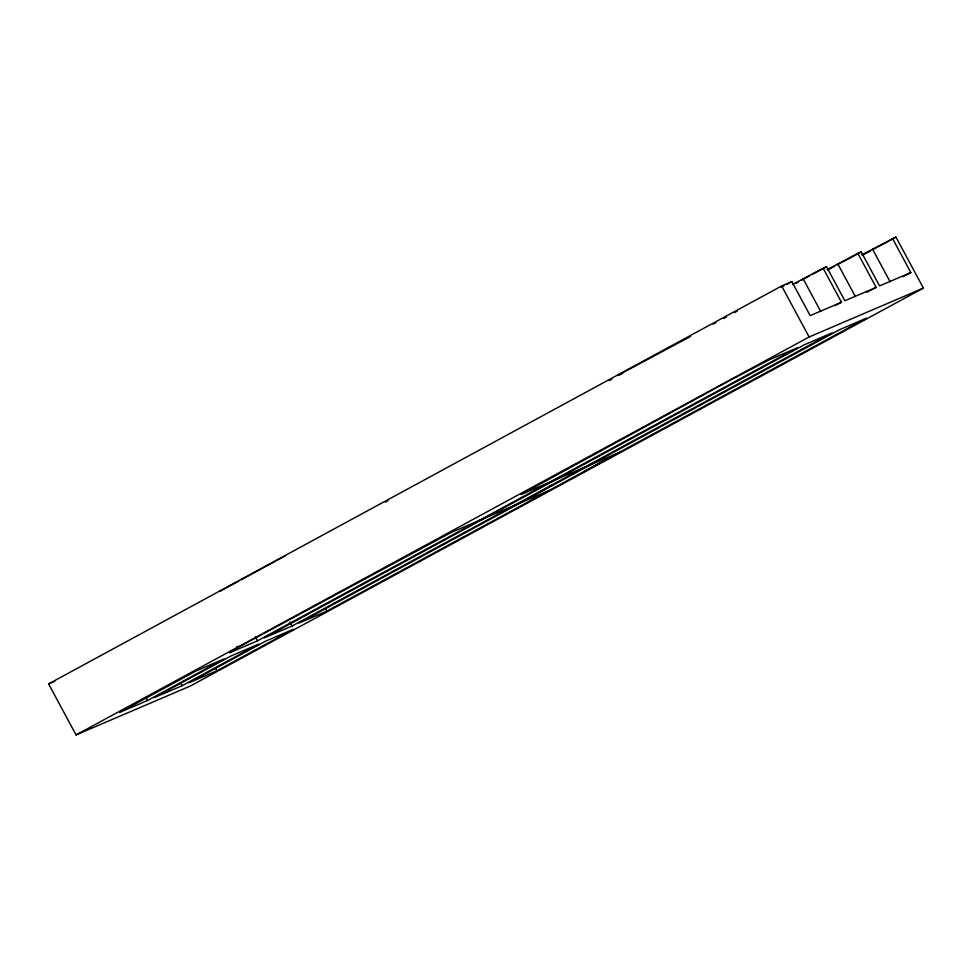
<?xml version="1.0" encoding="UTF-8"?>
<svg xmlns="http://www.w3.org/2000/svg" width="972" height="972" viewBox="0 0 972 972"><rect width="100%" height="100%" fill="white"/><g stroke="black" fill="none" stroke-linecap="round" stroke-linejoin="round"><path stroke-width="1.46" d="M583.394 471.87L619.674 452.32L521.101 494.505L729.219 380.757L769.338 359.762L797.234 347.818L257.434 640.84L229.55 652.771L236.208 649.162L237.047 646.259M517.724 503.994L552.266 485.186L548.694 486.717M861.812 254.822L895.941 237.083L923.4 288.089L190.342 686.013L76.059 734.917L48.6 683.911L781.658 285.987L791.864 281.625L810.174 315.621L841.46 302.231L823.15 268.236L792.423 284.517M219.939 591.304L238.602 581.171M241.263 579.725L285.246 555.85M385.325 502.147L387.986 500.702M609.237 380.599L611.898 379.153M619.893 374.815L622.566 373.37M713.193 324.174L715.866 322.728M723.861 318.379L726.521 316.933M734.516 312.595L737.189 311.149M781.172 287.275L783.833 285.829M786.53 284.517L791.864 281.625M795.874 283.277L798.534 281.831M801.207 280.386L809.202 276.036M811.863 274.59L826.552 266.778L844.862 300.773L876.149 287.384L857.839 253.388L827.123 269.669M827.901 269.876L834.559 266.255M837.232 264.809L854.582 255.551M855.919 254.822L861.241 251.93L879.551 285.926L910.849 272.537L892.539 238.541M862.614 255.174L870.62 250.825M873.281 249.379L895.941 237.083M76.059 734.917L809.117 336.992L923.4 288.089M147.477 700.533L224.119 658.931L196.223 670.862L119.58 712.464L147.477 700.533L146.067 697.908M182.165 685.685L258.807 644.084L230.911 656.015L154.281 697.617L182.165 685.685L180.756 683.061M292.122 625.992L831.923 332.971L804.038 344.914L264.238 637.924L292.122 625.992L290.021 622.068M216.865 670.838L293.495 629.236L265.611 641.168L188.969 682.769L216.865 670.838L215.456 668.214M326.823 611.145L866.611 318.123L838.727 330.067L298.926 623.076L326.823 611.145L325.413 608.533M834.778 305.73L841.46 302.231M866.793 292.28L876.149 287.384M902.818 276.741L910.849 272.537M823.15 268.236L826.552 266.778M857.839 253.388L861.241 251.93M690.533 336.47L618.459 374.973L622.542 373.224M48.6 683.911L54.979 681.19M548.402 490.86L451.13 532.498L229.404 652.066L236.208 649.162M872.479 249.039L890.085 281.734M837.779 263.886L855.384 296.582M803.091 278.733L820.696 311.429M781.658 285.987L809.117 336.992M255.32 636.915L257.434 640.84"/></g></svg>
